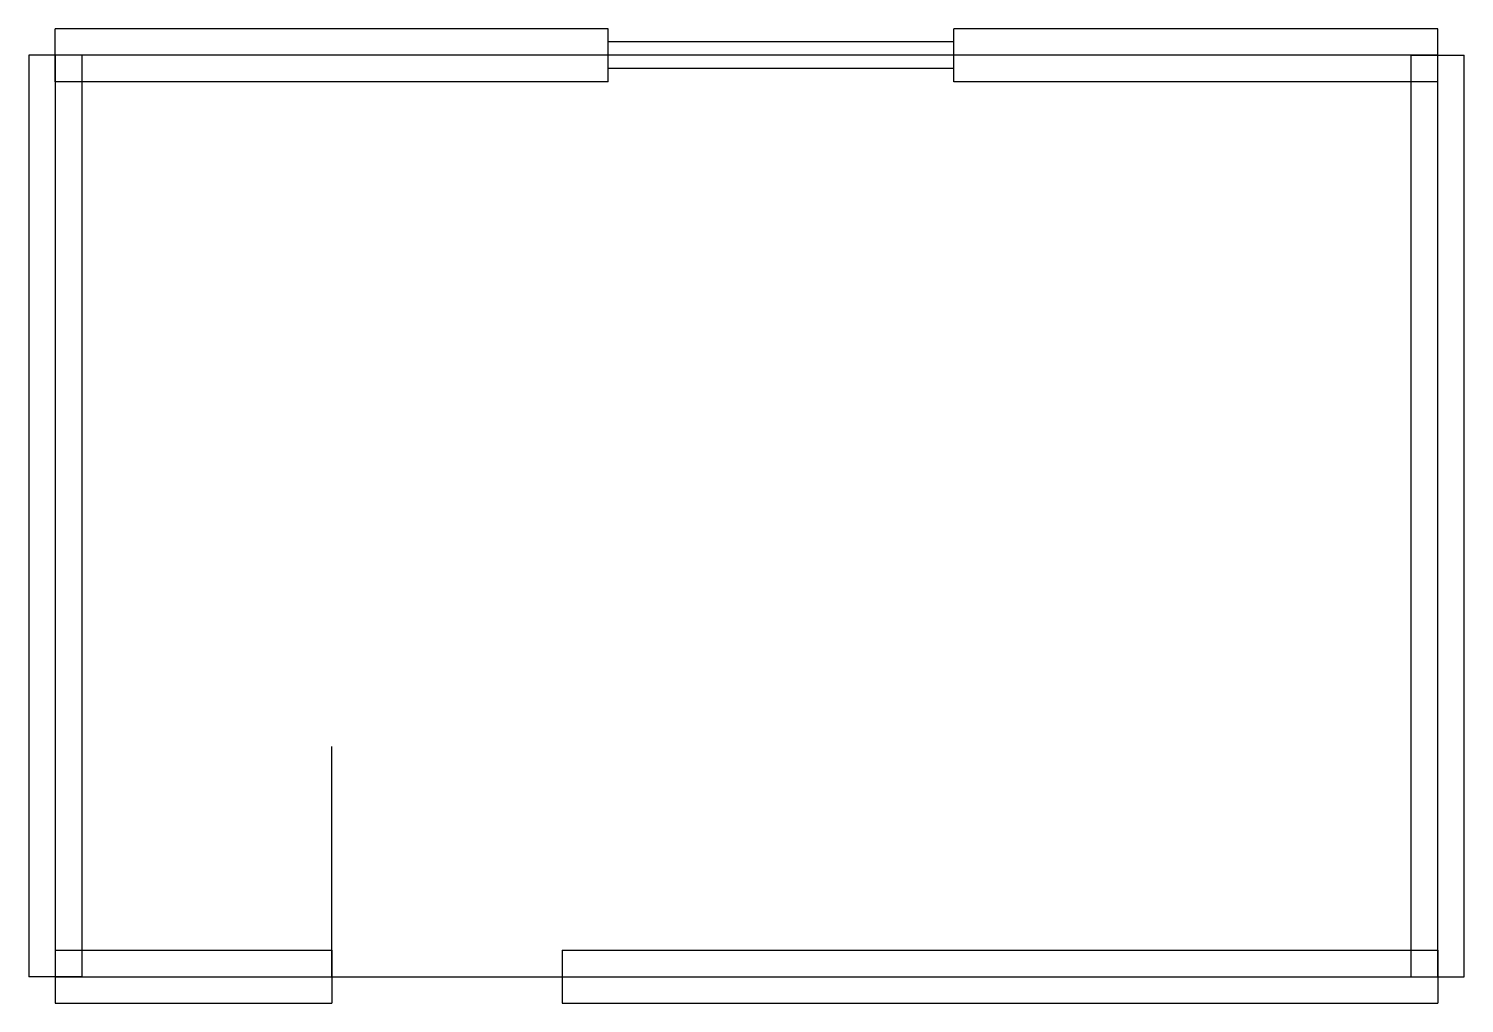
# Model space of a CAD drawing. Extents: x -115 to 6115, y -115 to 4115.
import ezdxf

# ---------------------------------------------------------------- set-up
doc = ezdxf.new("R2010")
doc.units = 0

msp = doc.modelspace()

# ---------------------------------------------------------------- linework, layer by layer
at = {"layer": 'A-DOOR'}
msp.add_line((1200, 0), (1200, 1000), dxfattribs=at)
at = {"layer": 'A-SLAB'}
for p, q in [((6000, 4000), (0, 4000)), ((0, 4000), (0, 0)), ((6000, 0), (6000, 4000)), ((0, 0), (6000, 0))]:
    msp.add_line(p, q, dxfattribs=at)
at = {"layer": 'A-WALL'}
for p, q in [((2400, 4115), (0, 4115)), ((0, 3885), (0, 4115)), ((2400, 3885), (2400, 4115)), ((6000, 4115), (3900, 4115)), ((3900, 3885), (3900, 4115)), ((6000, 3885), (6000, 4115)), ((-115, 4000), (-115, 0)), ((115, 4000), (-115, 4000)), ((115, 4000), (115, 0)), ((5885, 0), (5885, 4000)), ((5885, 4000), (6115, 4000)), ((6115, 0), (6115, 4000)), ((2400, 3885), (0, 3885)), ((6000, 3885), (3900, 3885)), ((0, 115), (1200, 115)), ((0, 115), (0, -115)), ((1200, 115), (1200, -115)), ((2200, 115), (6000, 115)), ((2200, 115), (2200, -115)), ((6000, 115), (6000, -115)), ((115, 0), (-115, 0)), ((5885, 0), (6115, 0)), ((0, -115), (1200, -115)), ((2200, -115), (6000, -115))]:
    msp.add_line(p, q, dxfattribs=at)
at = {"layer": 'A-WINDOW'}
for p, q in [((3900, 4057.5), (2400, 4057.5)), ((3900, 3942.5), (2400, 3942.5))]:
    msp.add_line(p, q, dxfattribs=at)

doc.saveas('drawing.dxf')
